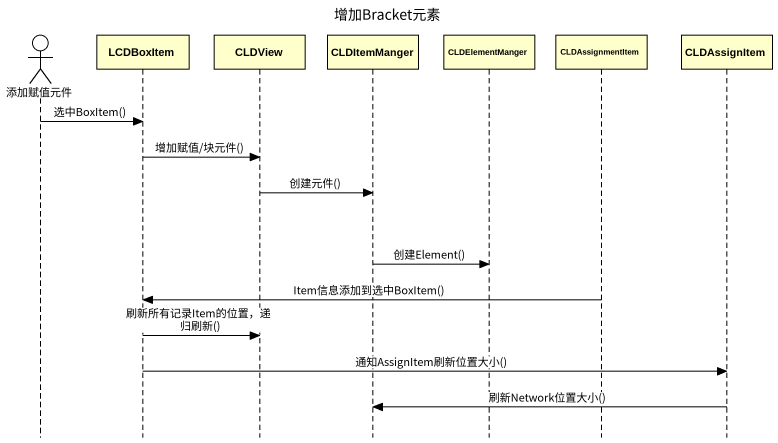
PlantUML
@startuml
title 增加Bracket元素
hide footbox
actor 添加赋值元件
participant LCDBoxItem
participant CLDView
participant CLDItemManger
participant CLDElementManger
participant CLDAssignmentItem
participant CLDAssignItem

添加赋值元件 -> LCDBoxItem : 选中BoxItem()
LCDBoxItem -> CLDView : 增加赋值/块元件()
CLDView -> CLDItemManger : 创建元件()
CLDItemManger -> CLDElementManger : 创建Element()
CLDAssignmentItem -> LCDBoxItem : Item信息添加到选中BoxItem()
LCDBoxItem -> CLDView : 刷新所有记录Item的位置，递归刷新()
LCDBoxItem -> CLDAssignItem : 通知AssignItem刷新位置大小()
CLDAssignItem -> CLDItemManger : 刷新Network位置大小()
@enduml
